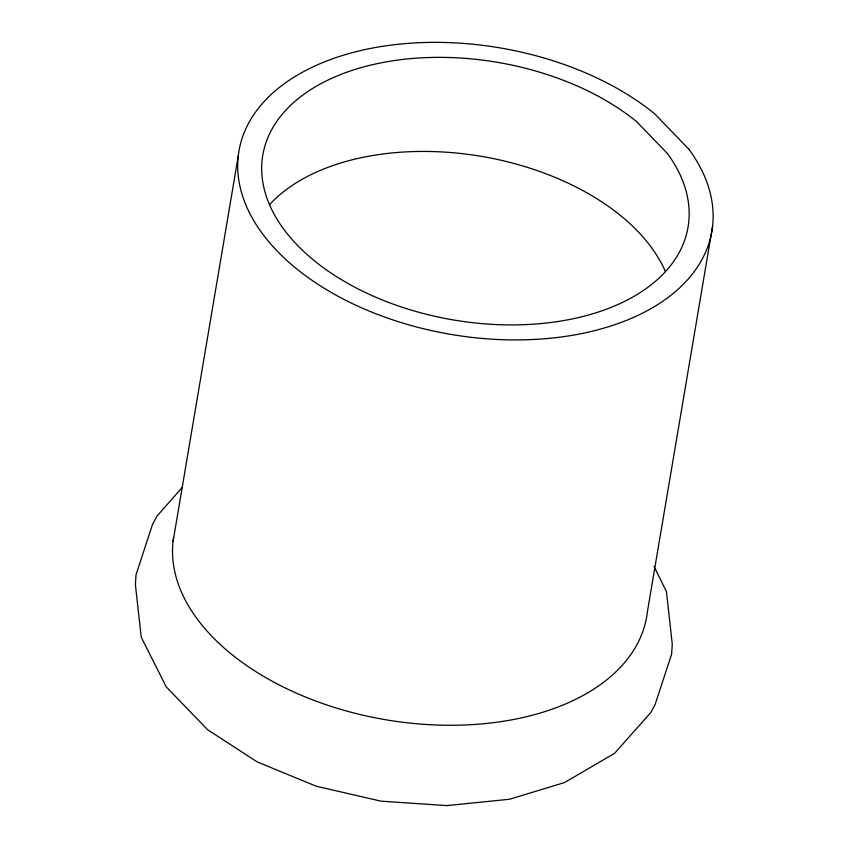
<?xml version="1.0" encoding="UTF-8"?>
<svg xmlns="http://www.w3.org/2000/svg" width="848" height="848" viewBox="0 0 848 848"><rect width="100%" height="100%" fill="white"/><g stroke="black" fill="none" stroke-linecap="round" stroke-linejoin="round"><path stroke-width="1.27" d="M173.077 541.374L238.246 156.032M712.596 226.246L647.416 611.588A239.846 145.347 9.6 0 1 390.875 720.588A239.846 145.347 9.6 0 1 173.596 537.505M182.553 487.07L156.975 516.135L152.534 524.361L136.019 574.764L135.404 584.738L141.245 637.272L166.303 686.933L207.548 729.662L257.103 761.864L316.283 786.255L381.038 801.169L446.981 805.6L509.595 799.24L564.63 782.513L614.62 753.3L650.692 712.68L655.133 704.455L671.648 654.052L672.263 644.077L666.422 591.544L653.956 566.305M269.378 204.824A215.657 130.687 9.6 0 1 481.123 156.318A215.657 130.687 9.6 0 1 665.404 271.593M688.915 149.259L654.582 113.727A239.846 145.347 9.6 0 0 258.089 108.703A239.846 145.347 9.6 0 0 479.968 338.235A239.846 145.347 9.6 0 0 688.915 149.259M667.387 153.477L636.509 121.54A215.657 130.687 9.6 0 0 280.01 117.013A215.657 130.687 9.6 0 0 479.502 323.395A215.657 130.687 9.6 0 0 667.387 153.477"/></g></svg>
